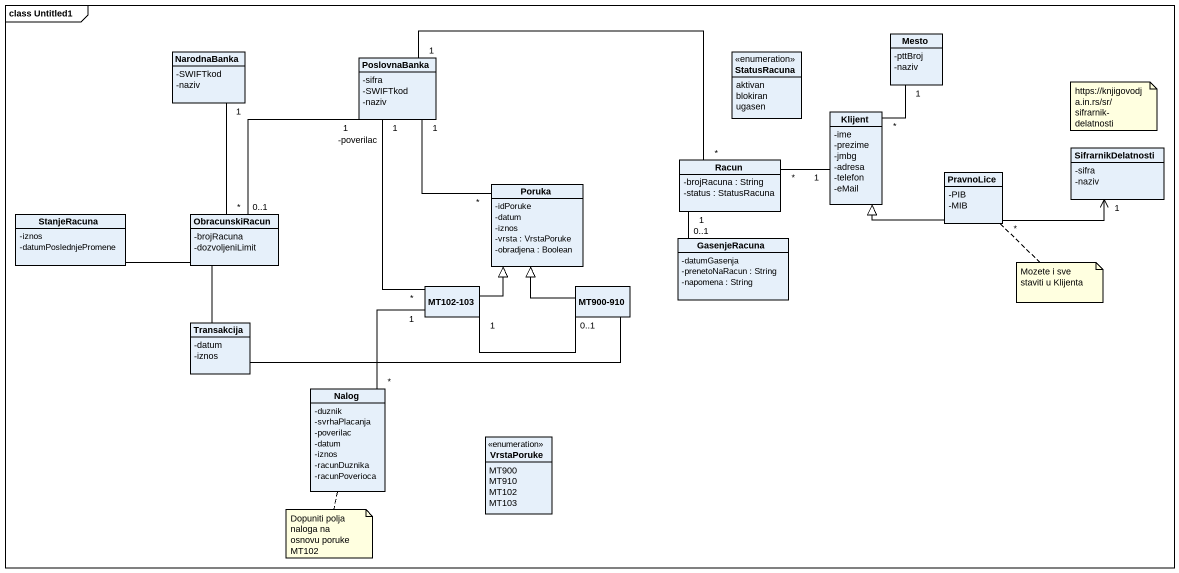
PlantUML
@startuml
mainframe class Untitled1
hide circle
hide empty members
skinparam classAttributeIconSize 0
class Mesto {
  -pttBroj
  -naziv
}
class NarodnaBanka {
  -SWIFTkod
  -naziv
}
class PoslovnaBanka {
  -sifra
  -SWIFTkod
  -naziv
}
enum StatusRacuna {
  aktivan
  blokiran
  ugasen
}
class Klijent {
  -ime
  -prezime
  -jmbg
  -adresa
  -telefon
  -eMail
}
class Racun {
  -brojRacuna : String
  -status : StatusRacuna
}
class SifrarnikDelatnosti {
  -sifra
  -naziv
}
class Poruka {
  -idPoruke
  -datum
  -iznos
  -vrsta : VrstaPoruke
  -obradjena : Boolean
}
class PravnoLice {
  -PIB
  -MIB
}
class StanjeRacuna {
  -iznos
  -datumPoslednjePromene
}
class ObracunskiRacun {
  -brojRacuna
  -dozvoljeniLimit
}
class GasenjeRacuna {
  -datumGasenja
  -prenetoNaRacun : String
  -napomena : String
}
class "MT102-103" as MT102_103
class "MT900-910" as MT900_910
class Transakcija {
  -datum
  -iznos
}
class Nalog {
  -duznik
  -svrhaPlacanja
  -poverilac
  -datum
  -iznos
  -racunDuznika
  -racunPoverioca
}
enum VrstaPoruke {
  MT900
  MT910
  MT102
  MT103
}
NarodnaBanka "1" -- "*" ObracunskiRacun
PoslovnaBanka "1" -right- "*" Racun
PoslovnaBanka "1" -- "0..1" ObracunskiRacun
Klijent "*" -up- "1" Mesto
Racun "*" -right- "1" Klijent
Poruka "*" -up- "1" PoslovnaBanka
PravnoLice -left-|> Klijent
PravnoLice "*" -right-> "1" SifrarnikDelatnosti
StanjeRacuna -right- ObracunskiRacun
ObracunskiRacun -- Transakcija
GasenjeRacuna "0..1" -up- "1" Racun
MT102_103 "*" -up- "1\n-poverilac" PoslovnaBanka
MT102_103 -up-|> Poruka
MT102_103 "1" -- "*" Nalog
MT900_910 -up-|> Poruka
MT900_910 "0..1" -left- "1" MT102_103
Transakcija -right- MT900_910
note as N1
  https://knjigovodja.in.rs/sr/sifrarnik-delatnosti
end note
note bottom of PravnoLice : Mozete i sve staviti u Klijenta
note bottom of Nalog : Dopuniti polja naloga na osnovu poruke MT102
@enduml
